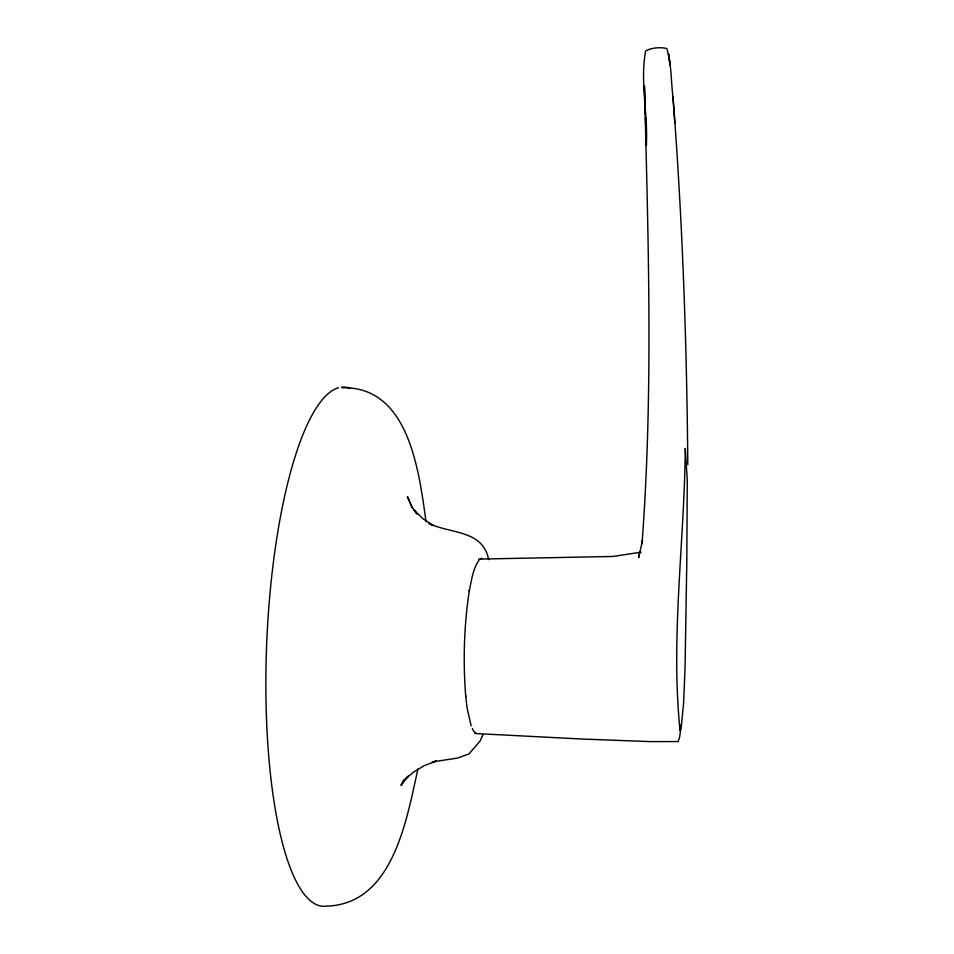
<?xml version="1.0" encoding="UTF-8"?>
<svg xmlns="http://www.w3.org/2000/svg" width="954" height="954" viewBox="0 0 954 954"><rect width="100%" height="100%" fill="white"/><g stroke="black" fill="none" stroke-linecap="round" stroke-linejoin="round"><path stroke-width="1.43" d="M681.478 724.456L683.553 704.088L685.055 668.158L686.82 560.165L687.274 480.077L685.27 448.44C684.471 542.397 670.495 636.843 680.059 730.669L681.478 724.456L679.594 737.311L678.079 741.568L649.424 741.58L582.25 739.052L474.842 733.495M417.983 768.793C406.642 819.224 393.191 904.44 326.34 906.121A259.822 67.09 -87.7 0 1 266.13 661.122A259.822 67.09 -87.7 0 1 338.539 387.777M639.74 553.129L638.608 557.637L642.531 540.369L642.018 543.768C653.43 391.534 648.183 238.619 644.463 86.158L645.357 114.277M402.934 781.338L401.407 785.345L403.983 780.348M482.951 734.842L480.005 741.139L468.974 753.958L457.562 758.084L432.245 761.924L436.348 761.101L424.232 765.668L413.118 772.346L403.363 780.956L407.752 776.484M403.804 780.312L401.038 785.285L408.634 775.602M480.744 558.877L481.961 558.352L479.278 559.759C472.755 568.799 471.574 580.39 469.261 591.003L469.392 590.156C464.002 625.311 462.94 661.134 465.755 696.575L465.671 695.764L467.114 708.011L471.121 725.863M641.04 552.199L612.862 556.456L478.753 559.092M342.104 387.789C409.433 385.965 419.056 472.516 426.068 521.743M476.141 733.328L473.554 730.955L472.337 728.415M416.421 513.3L414.084 510.056L422.944 518.69L433.295 525.582L429.073 523.448C450.383 534.049 482.951 529.565 488.663 559.676M417.101 514.182L412.104 507.087L407.418 496.581L412.414 508.41M687.81 464.681C686.761 342.009 682.492 219.36 672.964 97.034C670.924 80.899 671.664 64.097 666.786 48.475C659.87 47.02 651.904 47.605 645.619 50.979C639.872 81.794 648.124 114.182 646.347 145.39L645.453 117.235M672.964 97.034L674.895 123.483M341.484 387.181A259.822 67.09 -87.7 0 1 350.13 388.314M669.112 57.896L668.468 53.71L670.125 65.122L669.112 57.896"/></g></svg>
